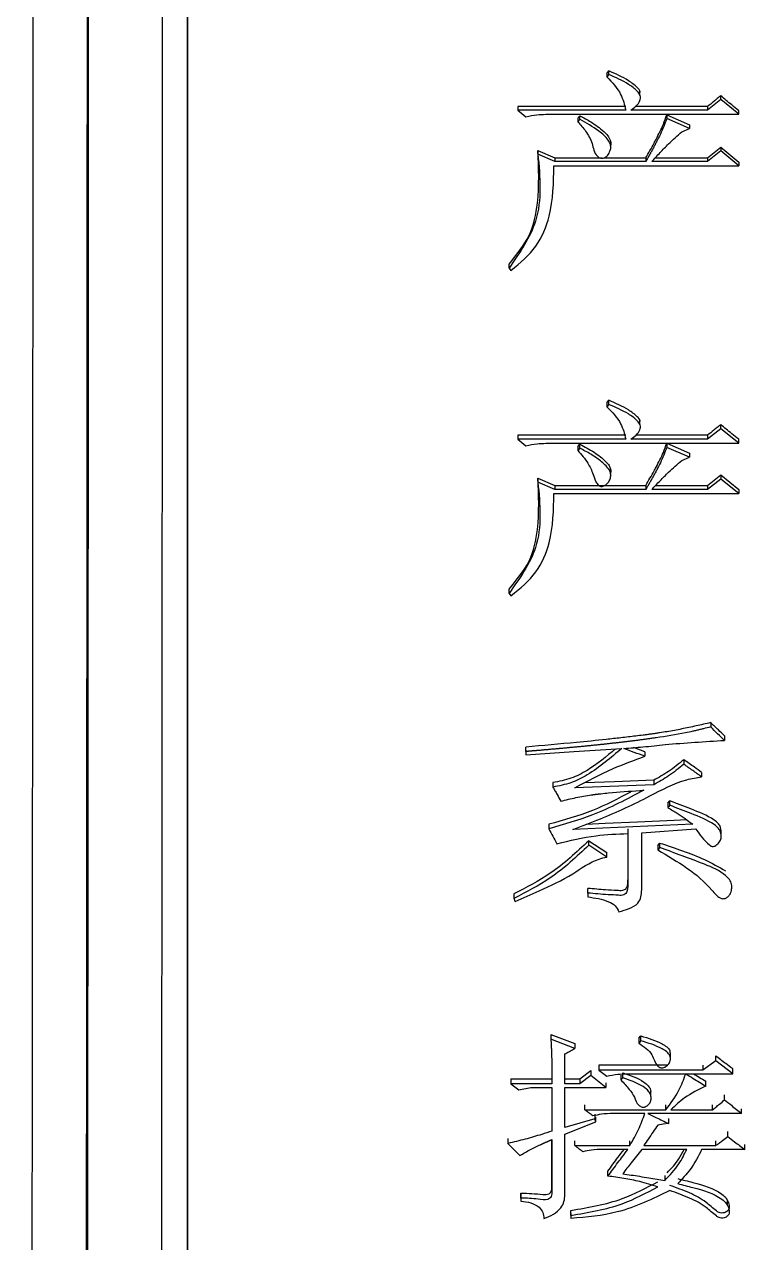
# Model space of a CAD drawing. Header units: millimetres. Extents: x 2126 to 3741, y 477 to 1658.
# Drawn here: x 2347.47 to 2355.27, y 847.13 to 860.33 of the extents above; entities that cross this region are included whole.
import ezdxf

# ---------------------------------------------------------------- set-up
doc = ezdxf.new("R2010")
doc.units = ezdxf.units.MM

msp = doc.modelspace()

# ---------------------------------------------------------------- linework, layer by layer
at = {"color": 7, "linetype": 'Continuous', "lineweight": 25}
for p, q in [((2353.779, 859.804), (2353.8, 859.831)), ((2353.779, 859.804), (2353.779, 859.766)), ((2353.8, 859.793), (2353.779, 859.766)), ((2353.8, 859.793), (2353.8, 859.831)), ((2354.137, 859.569), (2354.137, 859.608)), ((2355.012, 859.522), (2354.871, 859.405)), ((2355.012, 859.522), (2355.012, 859.561)), ((2355.207, 859.36), (2355.012, 859.522)), ((2352.816, 859.444), (2352.816, 859.405)), ((2353.984, 859.444), (2352.816, 859.444)), ((2352.816, 859.405), (2352.902, 859.333)), ((2353.984, 859.405), (2352.816, 859.405)), ((2353.119, 859.36), (2355.207, 859.36)), ((2354.871, 859.405), (2354.038, 859.405)), ((2354.871, 859.444), (2354.087, 859.444)), ((2354.428, 859.354), (2354.428, 859.315)), ((2354.428, 859.354), (2354.676, 859.247)), ((2354.871, 859.444), (2354.871, 859.405)), ((2355.207, 859.36), (2355.207, 859.399)), ((2353.465, 859.318), (2353.465, 859.279)), ((2353.487, 859.306), (2353.487, 859.345)), ((2354.676, 859.207), (2354.428, 859.315)), ((2354.676, 859.247), (2354.676, 859.207)), ((2354.59, 859.171), (2354.676, 859.207)), ((2353.032, 858.968), (2353.032, 858.928)), ((2353.032, 858.968), (2353.216, 858.888)), ((2353.819, 859.027), (2353.819, 859.067)), ((2354.871, 858.888), (2355.012, 859.004)), ((2355.012, 858.964), (2354.871, 858.848)), ((2355.012, 859.004), (2355.012, 858.964)), ((2355.012, 859.004), (2355.207, 858.843)), ((2355.207, 858.803), (2355.012, 858.964)), ((2353.216, 858.848), (2353.032, 858.928)), ((2353.216, 858.888), (2353.216, 858.848)), ((2353.216, 858.888), (2353.728, 858.888)), ((2354.201, 858.848), (2353.216, 858.848)), ((2353.749, 858.888), (2354.201, 858.888)), ((2354.201, 858.888), (2354.201, 858.848)), ((2354.871, 858.848), (2354.265, 858.848)), ((2354.303, 858.888), (2354.871, 858.888)), ((2354.871, 858.888), (2354.871, 858.848)), ((2355.207, 858.843), (2355.207, 858.803)), ((2353.205, 858.803), (2355.207, 858.803)), ((2352.719, 857.694), (2352.719, 857.736)), ((2352.719, 857.694), (2352.74, 857.668)), ((2353.779, 856.234), (2353.8, 856.261)), ((2353.779, 856.234), (2353.779, 856.191)), ((2353.8, 856.217), (2353.779, 856.191)), ((2353.8, 856.217), (2353.8, 856.261)), ((2354.137, 855.999), (2354.137, 856.043)), ((2355.012, 855.953), (2354.871, 855.839)), ((2355.012, 855.953), (2355.012, 855.997)), ((2355.207, 855.795), (2355.012, 855.953)), ((2352.816, 855.883), (2352.816, 855.839)), ((2353.984, 855.883), (2352.816, 855.883)), ((2352.816, 855.839), (2352.902, 855.768)), ((2353.984, 855.839), (2352.816, 855.839)), ((2353.119, 855.795), (2355.207, 855.795)), ((2353.465, 855.76), (2353.487, 855.786)), ((2354.871, 855.839), (2354.038, 855.839)), ((2354.871, 855.883), (2354.095, 855.883)), ((2354.428, 855.795), (2354.428, 855.751)), ((2354.428, 855.795), (2354.676, 855.689)), ((2354.871, 855.883), (2354.871, 855.839)), ((2355.207, 855.795), (2355.207, 855.839)), ((2353.487, 855.742), (2353.465, 855.716)), ((2354.676, 855.645), (2354.428, 855.751)), ((2354.676, 855.689), (2354.676, 855.645)), ((2353.818, 855.475), (2353.818, 855.52)), ((2354.59, 855.61), (2354.676, 855.645)), ((2353.032, 855.418), (2353.032, 855.373)), ((2353.032, 855.418), (2353.216, 855.339)), ((2354.871, 855.339), (2355.012, 855.453)), ((2355.012, 855.408), (2354.871, 855.294)), ((2355.012, 855.453), (2355.012, 855.408)), ((2355.012, 855.453), (2355.207, 855.295)), ((2355.207, 855.251), (2355.012, 855.408)), ((2353.216, 855.294), (2353.032, 855.373)), ((2353.216, 855.339), (2353.216, 855.294)), ((2353.216, 855.339), (2354.201, 855.339)), ((2354.201, 855.294), (2353.216, 855.294)), ((2354.201, 855.339), (2354.201, 855.294)), ((2354.871, 855.294), (2354.265, 855.294)), ((2354.308, 855.339), (2354.871, 855.339)), ((2354.871, 855.339), (2354.871, 855.294)), ((2355.207, 855.295), (2355.207, 855.251)), ((2353.205, 855.251), (2355.207, 855.251)), ((2352.719, 854.169), (2352.719, 854.215)), ((2352.719, 854.169), (2352.74, 854.143)), ((2354.904, 852.768), (2354.904, 852.721)), ((2355.055, 852.623), (2355.055, 852.575)), ((2352.902, 852.454), (2352.902, 852.503)), ((2352.902, 852.469), (2352.902, 852.503)), ((2352.902, 852.469), (2352.902, 852.42)), ((2354.19, 852.451), (2354.19, 852.403)), ((2354.612, 852.366), (2354.612, 852.317)), ((2354.806, 852.229), (2354.806, 852.18)), ((2353.195, 852.118), (2353.195, 852.069)), ((2354.287, 852.095), (2353.433, 852.061)), ((2354.287, 852.144), (2354.287, 852.095)), ((2354.439, 851.896), (2354.46, 851.922)), ((2354.439, 851.896), (2354.439, 851.847)), ((2354.46, 851.873), (2354.46, 851.922)), ((2353.151, 851.667), (2353.151, 851.617)), ((2354.006, 851.616), (2354.006, 851.098)), ((2354.006, 851.566), (2354.006, 851.048)), ((2354.157, 851.575), (2354.741, 851.617)), ((2354.157, 850.955), (2354.157, 851.575)), ((2355.016, 851.553), (2355.016, 851.603)), ((2353.584, 851.439), (2353.584, 851.488)), ((2353.584, 851.488), (2353.778, 851.361)), ((2353.778, 851.311), (2353.584, 851.439)), ((2354.33, 851.437), (2354.352, 851.463)), ((2354.33, 851.437), (2354.33, 851.388)), ((2354.352, 851.413), (2354.352, 851.463)), ((2353.778, 851.311), (2353.778, 851.361)), ((2354.352, 851.413), (2354.33, 851.388)), ((2354.006, 851.098), (2354.006, 851.048)), ((2352.773, 850.912), (2352.773, 850.862)), ((2353.573, 850.921), (2353.573, 850.972)), ((2353.573, 850.929), (2353.573, 850.972)), ((2353.573, 850.929), (2353.573, 850.879)), ((2353.173, 849.389), (2353.173, 849.337)), ((2353.173, 849.389), (2353.433, 849.289)), ((2353.433, 849.237), (2353.173, 849.337)), ((2354.125, 849.347), (2354.147, 849.372)), ((2354.125, 849.347), (2354.125, 849.295)), ((2354.147, 849.32), (2354.125, 849.295)), ((2353.433, 849.289), (2353.433, 849.237)), ((2354.468, 849.136), (2354.468, 849.189)), ((2353.324, 848.854), (2353.324, 849.178)), ((2353.692, 849.056), (2353.692, 849.003)), ((2354.438, 849.056), (2353.692, 849.056)), ((2354.958, 849.103), (2354.817, 849.003)), ((2354.817, 849.056), (2354.817, 849.003)), ((2354.958, 849.103), (2354.958, 849.156)), ((2355.142, 848.962), (2354.958, 849.103)), ((2353.487, 848.907), (2353.606, 848.998)), ((2353.606, 848.945), (2353.487, 848.854)), ((2353.606, 848.998), (2353.606, 848.945)), ((2353.768, 848.812), (2353.606, 848.945)), ((2353.692, 849.003), (2353.779, 848.937)), ((2354.817, 849.003), (2353.692, 849.003)), ((2353.93, 848.948), (2353.93, 848.895)), ((2353.995, 848.962), (2354.633, 848.962)), ((2354.633, 848.962), (2355.142, 848.962)), ((2355.142, 848.962), (2355.142, 849.015)), ((2352.74, 848.907), (2353.184, 848.907)), ((2352.74, 848.854), (2352.827, 848.788)), ((2353.184, 848.854), (2352.74, 848.854)), ((2352.827, 848.788), (2352.957, 848.812)), ((2352.957, 848.812), (2353.184, 848.812)), ((2353.184, 848.812), (2353.184, 848.34)), ((2353.324, 848.907), (2353.487, 848.907)), ((2353.487, 848.854), (2353.324, 848.854)), ((2353.324, 848.812), (2353.768, 848.812)), ((2353.324, 848.382), (2353.324, 848.812)), ((2353.487, 848.907), (2353.487, 848.854)), ((2353.768, 848.865), (2353.768, 848.812)), ((2354.85, 848.829), (2354.85, 848.882)), ((2354.257, 848.718), (2354.257, 848.771)), ((2355.055, 848.68), (2355.055, 848.733)), ((2353.541, 848.572), (2353.541, 848.625)), ((2353.541, 848.572), (2354.417, 848.572)), ((2353.649, 848.526), (2353.649, 848.473)), ((2354.19, 848.531), (2353.844, 848.531)), ((2355.239, 848.531), (2354.222, 848.531)), ((2354.417, 848.572), (2354.417, 848.625)), ((2354.471, 848.572), (2354.925, 848.572)), ((2354.925, 848.572), (2354.925, 848.625)), ((2355.239, 848.531), (2355.239, 848.584)), ((2353.184, 848.394), (2353.184, 848.34)), ((2353.649, 848.473), (2353.324, 848.382)), ((2353.324, 848.307), (2353.66, 848.44)), ((2353.66, 848.44), (2353.649, 848.473)), ((2353.66, 848.44), (2353.66, 848.493)), ((2354.449, 848.423), (2354.449, 848.477)), ((2352.708, 848.262), (2352.708, 848.208)), ((2353.324, 847.649), (2353.324, 848.307)), ((2355.088, 848.283), (2355.088, 848.336)), ((2352.708, 848.208), (2352.838, 848.076)), ((2353.184, 848.25), (2353.184, 847.69)), ((2353.184, 847.744), (2353.184, 848.25)), ((2353.433, 848.184), (2353.433, 848.237)), ((2353.433, 848.184), (2354.028, 848.184)), ((2354.006, 848.142), (2353.735, 848.142)), ((2354.028, 848.184), (2354.028, 848.237)), ((2354.644, 848.142), (2354.157, 848.142)), ((2354.179, 848.184), (2354.958, 848.184)), ((2355.272, 848.142), (2354.806, 848.142)), ((2354.958, 848.184), (2354.958, 848.237)), ((2355.272, 848.142), (2355.272, 848.196)), ((2353.79, 847.854), (2353.79, 847.908)), ((2353.184, 847.744), (2353.184, 847.689)), ((2354.406, 847.859), (2354.406, 847.805)), ((2352.848, 847.616), (2352.848, 847.67)), ((2352.848, 847.638), (2352.848, 847.583)), ((2352.848, 847.616), (2352.848, 847.583)), ((2353.389, 847.428), (2353.389, 847.482)), ((2355.086, 847.534), (2355.086, 847.589)), ((2353.389, 847.45), (2353.389, 847.395)), ((2353.389, 847.427), (2353.389, 847.395))]:
    msp.add_line(p, q, dxfattribs=at)
at = {"color": 7, "linetype": 'Continuous', "lineweight": 25, "flags": 128}
for points in [[(2353.465, 859.318), (2353.47, 859.325), (2353.476, 859.332), (2353.487, 859.345)], [(2353.487, 859.306), (2353.481, 859.299), (2353.473, 859.289), (2353.465, 859.279)], [(2353.487, 855.742), (2353.487, 855.758), (2353.487, 855.772), (2353.487, 855.786)], [(2353.465, 855.76), (2353.465, 855.743), (2353.465, 855.729), (2353.465, 855.716)], [(2352.902, 852.42), (2353.422, 852.454), (2353.941, 852.489)], [(2354.19, 852.451), (2354.097, 852.486), (2354.069, 852.497)], [(2354.287, 852.144), (2353.86, 852.127), (2353.538, 852.114)], [(2354.46, 851.873), (2354.449, 851.86), (2354.439, 851.847)], [(2354.644, 851.715), (2354.509, 851.709), (2354.11, 851.69), (2353.761, 851.674), (2353.554, 851.665)], [(2354.709, 851.668), (2354.06, 851.639), (2353.411, 851.609)], [(2354.147, 849.32), (2354.147, 849.34), (2354.147, 849.356), (2354.147, 849.372)], [(2353.952, 848.92), (2353.941, 848.908), (2353.93, 848.895)], [(2353.952, 848.92), (2353.952, 848.94), (2353.952, 848.956), (2353.952, 848.973)], [(2352.74, 848.907), (2352.74, 848.894), (2352.74, 848.88), (2352.74, 848.854)], [(2354.449, 848.423), (2354.39, 848.415), (2354.33, 848.406)]]:
    msp.add_lwpolyline(points, dxfattribs=at)
at = {"color": 7, "linetype": 'Continuous', "lineweight": 25}
for points, knots in [([(2347.566, 903.27), (2347.567, 900.245), (2347.569, 894.209), (2347.569, 885.056), (2347.568, 876.014), (2347.565, 867.186), (2347.56, 858.694), (2347.555, 851.85), (2347.55, 846.393), (2347.545, 842.04), (2347.539, 837.582), (2347.533, 833.103), (2347.526, 828.969), (2347.518, 825.229), (2347.51, 821.911), (2347.501, 818.876), (2347.491, 816.223), (2347.48, 813.988), (2347.473, 813.01), (2347.469, 812.511)], [0, 0, 0, 0, 0.074691, 0.149062, 0.223115, 0.296848, 0.370262, 0.443356, 0.483243, 0.526636, 0.573536, 0.623941, 0.677851, 0.725458, 0.775499, 0.827974, 0.882883, 0.940225, 1, 1, 1, 1]), ([(2348.074, 813.254), (2348.078, 813.979), (2348.087, 815.429), (2348.1, 819.219), (2348.112, 824.117), (2348.123, 830.158), (2348.133, 837.206), (2348.141, 845.149), (2348.148, 853.849), (2348.153, 863.155), (2348.156, 871.597), (2348.157, 878.877), (2348.157, 882.881), (2348.158, 884.883)], [0, 0, 0, 0, 0.0981345, 0.196269, 0.2944034, 0.3925379, 0.4906723, 0.5888066, 0.686941, 0.7850753, 0.8832097, 0.9416048, 1, 1, 1, 1]), ([(2348.088, 813.791), (2348.091, 814.291), (2348.097, 815.277), (2348.107, 817.557), (2348.115, 820.318), (2348.123, 823.546), (2348.131, 827.157), (2348.138, 831.703), (2348.146, 837.306), (2348.153, 844.025), (2348.159, 850.928), (2348.164, 857.857), (2348.167, 864.681), (2348.169, 871.291), (2348.17, 877.601), (2348.171, 882.105), (2348.171, 884.488), (2348.171, 884.883)], [0, 0, 0, 0, 0.07139, 0.140843, 0.208359, 0.273937, 0.337578, 0.399281, 0.488173, 0.572709, 0.652888, 0.72871, 0.800173, 0.867277, 0.930021, 0.988406, 1, 1, 1, 1]), ([(2348.969, 884.883), (2348.969, 883.61), (2348.969, 881.284), (2348.968, 877.921), (2348.968, 874.788), (2348.967, 871.671), (2348.966, 868.578), (2348.965, 865.512), (2348.964, 862.481), (2348.962, 858.227), (2348.958, 852.686), (2348.953, 845.942), (2348.947, 839.215), (2348.939, 833.494), (2348.932, 828.773), (2348.924, 824.97), (2348.916, 821.536), (2348.907, 818.578), (2348.897, 816.125), (2348.89, 815.079), (2348.887, 814.547)], [0, 0, 0, 0, 0.037781, 0.069081, 0.100468, 0.131943, 0.163506, 0.195157, 0.226895, 0.258722, 0.330934, 0.408983, 0.49287, 0.582593, 0.645672, 0.711347, 0.779618, 0.850484, 0.923944, 1, 1, 1, 1]), ([(2349.237, 836.694), (2349.237, 837.431), (2349.237, 839.085), (2349.237, 842.935), (2349.237, 847.175), (2349.237, 852.775), (2349.237, 858.627), (2349.237, 864.759), (2349.237, 871.154), (2349.237, 875.148), (2349.237, 877.852)], [0, 0, 0, 0, 0.0675233, 0.1515081, 0.3196482, 0.4036328, 0.5717715, 0.7399066, 0.8238912, 1, 1, 1, 1]), ([(2349.237, 877.744), (2349.237, 877.097), (2349.237, 873.862), (2349.237, 868.11), (2349.237, 861.911), (2349.237, 855.901), (2349.237, 851.262), (2349.237, 845.724), (2349.237, 841.516), (2349.237, 836.582), (2349.237, 831.984), (2349.237, 827.889), (2349.238, 824.207), (2349.238, 821.599), (2349.238, 818.789), (2349.238, 816.918), (2349.238, 814.89), (2349.238, 814.134), (2349.238, 813.605)], [0, 0, 0, 0, 0.020124, 0.100733, 0.181328, 0.221587, 0.302184, 0.342442, 0.423039, 0.463298, 0.543894, 0.624491, 0.664749, 0.745346, 0.785604, 0.8662, 0.906458, 1, 1, 1, 1]), ([(2353.779, 859.766), (2353.836, 859.706), (2353.937, 859.6), (2353.97, 859.464), (2353.984, 859.405)], [0, 0, 0, 0, 0.5653913, 1, 1, 1, 1]), ([(2354.139, 859.6), (2354.139, 859.601), (2354.137, 859.62), (2354.094, 859.668), (2353.985, 859.749), (2353.874, 859.798), (2353.8, 859.831)], [0, 0, 0, 0, 0.0072694, 0.1468887, 0.4373793, 1, 1, 1, 1]), ([(2354.038, 859.405), (2354.058, 859.42), (2354.098, 859.448), (2354.135, 859.495), (2354.144, 859.536), (2354.139, 859.573), (2354.097, 859.629), (2353.983, 859.709), (2353.873, 859.76), (2353.8, 859.793)], [0, 0, 0, 0, 0.120783, 0.237942, 0.284243, 0.33082, 0.424981, 0.62081, 1, 1, 1, 1]), ([(2355.012, 859.561), (2354.999, 859.551), (2354.974, 859.53), (2354.927, 859.491), (2354.893, 859.462), (2354.871, 859.444)], [0, 0, 0, 0, 0.2664015, 0.5328029, 1, 1, 1, 1]), ([(2355.207, 859.399), (2355.182, 859.42), (2355.137, 859.457), (2355.072, 859.511), (2355.032, 859.545), (2355.012, 859.561)], [0, 0, 0, 0, 0.384798, 0.692399, 1, 1, 1, 1]), ([(2352.902, 859.333), (2352.942, 859.342), (2353.013, 859.358), (2353.086, 859.359), (2353.119, 859.36)], [0, 0, 0, 0, 0.558835, 1, 1, 1, 1]), ([(2354.201, 858.888), (2354.231, 858.941), (2354.269, 859.007), (2354.333, 859.129), (2354.385, 859.229), (2354.416, 859.32), (2354.428, 859.354)], [0, 0, 0, 0, 0.352069, 0.440085, 0.792293, 1, 1, 1, 1]), ([(2353.465, 859.279), (2353.494, 859.246), (2353.558, 859.174), (2353.627, 859.049), (2353.641, 858.935), (2353.693, 858.891), (2353.715, 858.883), (2353.738, 858.883), (2353.761, 858.891), (2353.787, 858.914), (2353.808, 858.948), (2353.824, 858.99), (2353.819, 859.036), (2353.783, 859.106), (2353.669, 859.202), (2353.558, 859.267), (2353.487, 859.306), (2353.487, 859.306)], [0, 0, 0, 0, 0.117809, 0.254848, 0.391031, 0.410857, 0.430654, 0.450876, 0.468611, 0.491916, 0.540003, 0.576761, 0.613939, 0.66464, 0.78945, 0.997759, 1, 1, 1, 1]), ([(2353.487, 859.345), (2353.526, 859.324), (2353.618, 859.274), (2353.718, 859.2), (2353.791, 859.13), (2353.816, 859.082), (2353.825, 859.045), (2353.82, 859.028), (2353.818, 859.024)], [0, 0, 0, 0, 0.274296, 0.631438, 0.760854, 0.891795, 0.971189, 1, 1, 1, 1]), ([(2354.428, 859.315), (2354.406, 859.258), (2354.375, 859.172), (2354.331, 859.087), (2354.313, 859.053), (2354.306, 859.039), (2354.299, 859.026), (2354.293, 859.014), (2354.288, 859.006), (2354.285, 858.999), (2354.281, 858.992), (2354.278, 858.985), (2354.274, 858.979), (2354.269, 858.97), (2354.266, 858.964), (2354.262, 858.957), (2354.258, 858.95), (2354.254, 858.944), (2354.25, 858.935), (2354.246, 858.929), (2354.241, 858.92), (2354.238, 858.914), (2354.234, 858.907), (2354.23, 858.9), (2354.226, 858.894), (2354.222, 858.885), (2354.218, 858.879), (2354.213, 858.87), (2354.21, 858.864), (2354.205, 858.855), (2354.202, 858.851), (2354.201, 858.848)], [0, 0, 0, 0, 0.353012, 0.528911, 0.550896, 0.572881, 0.61685, 0.638835, 0.649827, 0.671812, 0.682805, 0.693797, 0.715782, 0.726774, 0.748759, 0.759751, 0.770744, 0.792728, 0.803721, 0.825705, 0.836698, 0.858683, 0.869675, 0.880667, 0.902652, 0.913644, 0.935629, 0.946622, 0.968606, 0.979599, 1, 1, 1, 1]), ([(2354.265, 858.848), (2354.295, 858.88), (2354.355, 858.945), (2354.461, 859.055), (2354.542, 859.128), (2354.59, 859.171)], [0, 0, 0, 0, 0.28957, 0.579171, 1, 1, 1, 1]), ([(2352.719, 857.736), (2352.8, 857.836), (2352.962, 858.033), (2353.053, 858.468), (2353.04, 858.779), (2353.032, 858.968)], [0, 0, 0, 0, 0.284866, 0.563033, 1, 1, 1, 1]), ([(2353.032, 858.928), (2353.055, 858.679), (2353.095, 858.232), (2352.834, 857.859), (2352.719, 857.694)], [0, 0, 0, 0, 0.55707, 1, 1, 1, 1]), ([(2352.74, 857.668), (2352.839, 857.75), (2353.033, 857.912), (2353.196, 858.319), (2353.202, 858.62), (2353.205, 858.803)], [0, 0, 0, 0, 0.2878172, 0.565935, 1, 1, 1, 1]), ([(2353.779, 856.191), (2353.836, 856.133), (2353.937, 856.03), (2353.97, 855.897), (2353.984, 855.839)], [0, 0, 0, 0, 0.565391, 1, 1, 1, 1]), ([(2354.139, 856.034), (2354.139, 856.035), (2354.137, 856.054), (2354.094, 856.101), (2353.985, 856.18), (2353.874, 856.229), (2353.8, 856.261)], [0, 0, 0, 0, 0.007364, 0.146944, 0.437347, 1, 1, 1, 1]), ([(2354.038, 855.839), (2354.058, 855.853), (2354.098, 855.881), (2354.135, 855.927), (2354.144, 855.967), (2354.139, 856.003), (2354.097, 856.058), (2353.983, 856.136), (2353.873, 856.185), (2353.8, 856.217)], [0, 0, 0, 0, 0.120818, 0.238007, 0.284295, 0.33086, 0.424999, 0.620775, 1, 1, 1, 1]), ([(2355.012, 855.997), (2354.999, 855.987), (2354.974, 855.966), (2354.927, 855.928), (2354.893, 855.9), (2354.871, 855.883)], [0, 0, 0, 0, 0.266401, 0.532803, 1, 1, 1, 1]), ([(2355.207, 855.839), (2355.182, 855.859), (2355.137, 855.895), (2355.072, 855.948), (2355.032, 855.981), (2355.012, 855.997)], [0, 0, 0, 0, 0.384798, 0.692399, 1, 1, 1, 1]), ([(2352.902, 855.768), (2352.942, 855.777), (2353.013, 855.793), (2353.087, 855.794), (2353.119, 855.795)], [0, 0, 0, 0, 0.558835, 1, 1, 1, 1]), ([(2353.487, 855.786), (2353.539, 855.758), (2353.641, 855.703), (2353.746, 855.622), (2353.803, 855.557), (2353.821, 855.516), (2353.824, 855.486), (2353.819, 855.471), (2353.818, 855.469)], [0, 0, 0, 0, 0.360577, 0.697912, 0.810602, 0.899188, 0.988121, 1, 1, 1, 1]), ([(2354.201, 855.339), (2354.231, 855.391), (2354.269, 855.456), (2354.333, 855.575), (2354.385, 855.672), (2354.416, 855.762), (2354.428, 855.795)], [0, 0, 0, 0, 0.352069, 0.440085, 0.792293, 1, 1, 1, 1]), ([(2353.465, 855.716), (2353.504, 855.672), (2353.573, 855.594), (2353.627, 855.474), (2353.651, 855.389), (2353.68, 855.347), (2353.7, 855.332), (2353.714, 855.327), (2353.73, 855.327), (2353.751, 855.334), (2353.779, 855.353), (2353.808, 855.386), (2353.822, 855.43), (2353.822, 855.475), (2353.787, 855.539), (2353.712, 855.606), (2353.604, 855.68), (2353.526, 855.721), (2353.487, 855.742)], [0, 0, 0, 0, 0.156027, 0.282026, 0.363634, 0.404884, 0.41922, 0.430594, 0.442017, 0.458331, 0.488158, 0.530974, 0.573109, 0.616801, 0.655305, 0.770242, 0.882988, 1, 1, 1, 1]), ([(2354.428, 855.751), (2354.406, 855.695), (2354.375, 855.611), (2354.331, 855.528), (2354.314, 855.495), (2354.306, 855.482), (2354.299, 855.468), (2354.293, 855.457), (2354.288, 855.449), (2354.285, 855.442), (2354.281, 855.436), (2354.278, 855.429), (2354.274, 855.422), (2354.269, 855.414), (2354.266, 855.408), (2354.262, 855.401), (2354.258, 855.395), (2354.255, 855.388), (2354.25, 855.38), (2354.246, 855.373), (2354.241, 855.365), (2354.238, 855.359), (2354.234, 855.352), (2354.23, 855.346), (2354.226, 855.339), (2354.222, 855.331), (2354.218, 855.325), (2354.213, 855.316), (2354.21, 855.31), (2354.205, 855.302), (2354.202, 855.297), (2354.201, 855.294)], [0, 0, 0, 0, 0.353012, 0.528911, 0.550896, 0.572881, 0.61685, 0.638835, 0.649827, 0.671812, 0.682805, 0.693797, 0.715782, 0.726774, 0.748759, 0.759751, 0.770744, 0.792728, 0.803721, 0.825706, 0.836698, 0.858683, 0.869675, 0.880667, 0.902652, 0.913645, 0.935629, 0.946622, 0.968606, 0.979599, 1, 1, 1, 1]), ([(2354.265, 855.294), (2354.295, 855.326), (2354.355, 855.389), (2354.461, 855.497), (2354.542, 855.568), (2354.59, 855.61)], [0, 0, 0, 0, 0.28957, 0.579171, 1, 1, 1, 1]), ([(2352.719, 854.215), (2352.8, 854.312), (2352.962, 854.505), (2353.053, 854.93), (2353.04, 855.233), (2353.032, 855.418)], [0, 0, 0, 0, 0.284866, 0.563033, 1, 1, 1, 1]), ([(2353.032, 855.373), (2353.055, 855.13), (2353.095, 854.694), (2352.834, 854.33), (2352.719, 854.169)], [0, 0, 0, 0, 0.55707, 1, 1, 1, 1]), ([(2352.74, 854.143), (2352.839, 854.223), (2353.033, 854.381), (2353.196, 854.778), (2353.202, 855.072), (2353.205, 855.251)], [0, 0, 0, 0, 0.287817, 0.565935, 1, 1, 1, 1]), ([(2354.904, 852.768), (2354.852, 852.756), (2354.747, 852.732), (2354.616, 852.704), (2354.485, 852.678), (2354.399, 852.664), (2354.325, 852.653), (2354.299, 852.649), (2354.265, 852.644), (2354.232, 852.64), (2354.199, 852.635), (2354.152, 852.629), (2354.065, 852.619), (2353.932, 852.603), (2353.718, 852.579), (2353.375, 852.545), (2353.085, 852.519), (2352.902, 852.503)], [0, 0, 0, 0, 0.079845, 0.159695, 0.199619, 0.27948, 0.28946, 0.309422, 0.319402, 0.339364, 0.359325, 0.369306, 0.409228, 0.489074, 0.56892, 0.728614, 1, 1, 1, 1]), ([(2355.055, 852.623), (2355.032, 852.645), (2354.996, 852.68), (2354.945, 852.728), (2354.918, 852.755), (2354.904, 852.768)], [0, 0, 0, 0, 0.449138, 0.724569, 1, 1, 1, 1]), ([(2354.904, 852.721), (2354.878, 852.714), (2354.839, 852.705), (2354.793, 852.694), (2354.761, 852.686), (2354.735, 852.68), (2354.689, 852.669), (2354.551, 852.64), (2354.405, 852.617), (2354.272, 852.598), (2354.232, 852.592), (2354.199, 852.587), (2354.165, 852.583), (2354.139, 852.579), (2354.105, 852.575), (2354.079, 852.572), (2354.045, 852.567), (2354.019, 852.564), (2353.985, 852.56), (2353.952, 852.556), (2353.918, 852.552), (2353.885, 852.548), (2353.858, 852.545), (2353.825, 852.542), (2353.798, 852.539), (2353.765, 852.535), (2353.731, 852.531), (2353.698, 852.528), (2353.664, 852.524), (2353.637, 852.522), (2353.604, 852.518), (2353.577, 852.516), (2353.544, 852.512), (2353.51, 852.509), (2353.477, 852.506), (2353.443, 852.503), (2353.416, 852.5), (2353.383, 852.497), (2353.356, 852.494), (2353.322, 852.491), (2353.295, 852.489), (2353.272, 852.487), (2353.255, 852.485), (2353.238, 852.484), (2353.222, 852.482), (2353.205, 852.481), (2353.192, 852.48), (2353.175, 852.478), (2353.161, 852.477), (2353.145, 852.475), (2353.128, 852.474), (2353.111, 852.473), (2353.094, 852.471), (2353.081, 852.47), (2353.064, 852.468), (2353.051, 852.467), (2353.037, 852.466), (2353.027, 852.465), (2353.017, 852.464), (2353.009, 852.464), (2353, 852.463), (2352.992, 852.462), (2352.984, 852.461), (2352.975, 852.461), (2352.968, 852.46), (2352.96, 852.459), (2352.953, 852.459), (2352.945, 852.458), (2352.937, 852.457), (2352.928, 852.457), (2352.92, 852.456), (2352.912, 852.455), (2352.906, 852.455), (2352.902, 852.454)], [0, 0, 0, 0, 0.039919, 0.059879, 0.069858, 0.089818, 0.099798, 0.139719, 0.299508, 0.319468, 0.339427, 0.359387, 0.369367, 0.389326, 0.399306, 0.419265, 0.429245, 0.449205, 0.459184, 0.479144, 0.499103, 0.509083, 0.529043, 0.539022, 0.558982, 0.568962, 0.588921, 0.608881, 0.61886, 0.63882, 0.648799, 0.668759, 0.678739, 0.698698, 0.718658, 0.728637, 0.748597, 0.758577, 0.778536, 0.788516, 0.808475, 0.818455, 0.823445, 0.833425, 0.843404, 0.848394, 0.858374, 0.863364, 0.873344, 0.878333, 0.888313, 0.898293, 0.903283, 0.913263, 0.918252, 0.928232, 0.933222, 0.938212, 0.943202, 0.948192, 0.950687, 0.955676, 0.960666, 0.963161, 0.968151, 0.970646, 0.975636, 0.978131, 0.983121, 0.988111, 0.990605, 0.995303, 1, 1, 1, 1]), ([(2355.055, 852.575), (2355.03, 852.599), (2354.979, 852.648), (2354.929, 852.696), (2354.904, 852.721)], [0, 0, 0, 0, 0.5, 1, 1, 1, 1]), ([(2353.941, 852.489), (2353.822, 852.387), (2353.655, 852.243), (2353.393, 852.108), (2353.261, 852.082), (2353.195, 852.069)], [0, 0, 0, 0, 0.5523735, 0.7751101, 1, 1, 1, 1]), ([(2353.872, 852.484), (2353.774, 852.401), (2353.629, 852.277), (2353.393, 852.157), (2353.261, 852.131), (2353.195, 852.118)], [0, 0, 0, 0, 0.5014879, 0.7495189, 1, 1, 1, 1]), ([(2353.963, 852.489), (2354.032, 852.494), (2354.181, 852.504), (2354.544, 852.546), (2354.84, 852.562), (2355.055, 852.575)], [0, 0, 0, 0, 0.189811, 0.410522, 1, 1, 1, 1]), ([(2354.19, 852.403), (2354.152, 852.417), (2354.076, 852.446), (2354, 852.474), (2353.963, 852.489)], [0, 0, 0, 0, 0.5, 1, 1, 1, 1]), ([(2352.902, 852.454), (2352.902, 852.451), (2352.902, 852.444), (2352.902, 852.435), (2352.902, 852.428), (2352.902, 852.423), (2352.902, 852.42)], [0, 0, 0, 0, 0.34, 0.56, 0.78, 1, 1, 1, 1]), ([(2353.433, 852.061), (2353.568, 852.134), (2353.811, 852.264), (2354.074, 852.361), (2354.19, 852.403)], [0, 0, 0, 0, 0.5589855, 1, 1, 1, 1]), ([(2354.612, 852.366), (2354.558, 852.322), (2354.458, 852.239), (2354.341, 852.174), (2354.287, 852.144)], [0, 0, 0, 0, 0.534152, 1, 1, 1, 1]), ([(2354.806, 852.229), (2354.78, 852.248), (2354.734, 852.28), (2354.67, 852.325), (2354.631, 852.352), (2354.612, 852.366)], [0, 0, 0, 0, 0.404436, 0.702218, 1, 1, 1, 1]), ([(2354.612, 852.317), (2354.558, 852.273), (2354.458, 852.19), (2354.341, 852.125), (2354.287, 852.095)], [0, 0, 0, 0, 0.534115, 1, 1, 1, 1]), ([(2354.806, 852.18), (2354.774, 852.203), (2354.709, 852.249), (2354.644, 852.295), (2354.612, 852.317)], [0, 0, 0, 0, 0.5, 1, 1, 1, 1]), ([(2353.411, 851.609), (2353.511, 851.647), (2353.796, 851.756), (2354.202, 851.942), (2354.55, 852.139), (2354.752, 852.172), (2354.806, 852.18)], [0, 0, 0, 0, 0.210989, 0.603931, 0.893482, 1, 1, 1, 1]), ([(2354.179, 852.035), (2353.997, 851.939), (2353.672, 851.766), (2353.311, 851.663), (2353.151, 851.617)], [0, 0, 0, 0, 0.5582866, 1, 1, 1, 1]), ([(2354.036, 852.015), (2353.901, 851.944), (2353.621, 851.798), (2353.311, 851.711), (2353.151, 851.667)], [0, 0, 0, 0, 0.48415, 1, 1, 1, 1]), ([(2353.195, 852.069), (2353.202, 852.056), (2353.217, 852.03), (2353.246, 851.979), (2353.267, 851.94), (2353.281, 851.916)], [0, 0, 0, 0, 0.257188, 0.514375, 1, 1, 1, 1]), ([(2353.281, 851.916), (2353.335, 851.93), (2353.416, 851.951), (2353.527, 851.971), (2353.586, 851.981), (2353.62, 851.986), (2353.629, 851.987), (2353.638, 851.988), (2353.647, 851.989), (2353.657, 851.991), (2353.667, 851.992), (2353.678, 851.993), (2353.687, 851.995), (2353.699, 851.996), (2353.735, 852), (2353.882, 852.016), (2354.038, 852.026), (2354.165, 852.034), (2354.179, 852.035)], [0, 0, 0, 0, 0.185843, 0.278745, 0.371654, 0.383266, 0.394877, 0.400683, 0.412294, 0.423905, 0.435517, 0.447128, 0.458739, 0.464545, 0.487768, 0.580663, 0.952366, 1, 1, 1, 1]), ([(2354.439, 851.847), (2354.473, 851.827), (2354.538, 851.79), (2354.626, 851.728), (2354.681, 851.688), (2354.709, 851.668)], [0, 0, 0, 0, 0.367027, 0.683421, 1, 1, 1, 1]), ([(2355.014, 851.603), (2355.013, 851.612), (2355.012, 851.636), (2354.988, 851.677), (2354.886, 851.756), (2354.699, 851.828), (2354.536, 851.892), (2354.46, 851.922)], [0, 0, 0, 0, 0.046767, 0.120081, 0.219008, 0.636057, 1, 1, 1, 1]), ([(2354.741, 851.617), (2354.785, 851.555), (2354.833, 851.488), (2354.903, 851.431), (2354.918, 851.425), (2354.933, 851.425), (2354.952, 851.431), (2354.978, 851.449), (2355.007, 851.481), (2355.021, 851.529), (2355.015, 851.578), (2354.989, 851.627), (2354.887, 851.706), (2354.7, 851.778), (2354.537, 851.842), (2354.46, 851.873)], [0, 0, 0, 0, 0.213502, 0.231462, 0.243028, 0.25469, 0.268683, 0.294821, 0.340397, 0.384399, 0.438731, 0.48193, 0.539954, 0.7829, 1, 1, 1, 1]), ([(2353.238, 851.456), (2353.378, 851.489), (2353.63, 851.55), (2353.891, 851.561), (2354.006, 851.566)], [0, 0, 0, 0, 0.557505, 1, 1, 1, 1]), ([(2353.584, 851.488), (2353.451, 851.364), (2353.21, 851.139), (2352.908, 850.982), (2352.773, 850.912)], [0, 0, 0, 0, 0.554524, 1, 1, 1, 1]), ([(2353.584, 851.439), (2353.451, 851.314), (2353.21, 851.089), (2352.908, 850.932), (2352.773, 850.862)], [0, 0, 0, 0, 0.554583, 1, 1, 1, 1]), ([(2354.352, 851.463), (2354.517, 851.409), (2354.767, 851.329), (2354.99, 851.204), (2355.066, 851.161)], [0, 0, 0, 0, 0.6614004, 1, 1, 1, 1]), ([(2352.784, 850.828), (2352.871, 850.867), (2353.084, 850.96), (2353.393, 851.105), (2353.612, 851.272), (2353.75, 851.305), (2353.778, 851.311)], [0, 0, 0, 0, 0.257127, 0.627551, 0.922763, 1, 1, 1, 1]), ([(2354.33, 851.388), (2354.546, 851.262), (2354.799, 851.115), (2354.972, 850.883), (2355.021, 850.861), (2355.037, 850.859), (2355.053, 850.861), (2355.074, 850.868), (2355.096, 850.884), (2355.12, 850.916), (2355.134, 850.961), (2355.133, 851.017), (2355.109, 851.069), (2355.022, 851.158), (2354.756, 851.268), (2354.513, 851.355), (2354.352, 851.413)], [0, 0, 0, 0, 0.369973, 0.433396, 0.441379, 0.448953, 0.456564, 0.46449, 0.480827, 0.49655, 0.526966, 0.55702, 0.587567, 0.618801, 0.747888, 1, 1, 1, 1]), ([(2354.002, 851.063), (2354.003, 851.037), (2354.005, 851.003), (2353.985, 850.967), (2353.968, 850.954), (2353.946, 850.946), (2353.919, 850.946), (2353.858, 850.95), (2353.742, 850.956), (2353.637, 850.966), (2353.573, 850.972)], [0, 0, 0, 0, 0.169449, 0.212676, 0.256423, 0.294115, 0.346559, 0.405106, 0.639507, 1, 1, 1, 1]), ([(2354.006, 851.048), (2354.008, 851.01), (2354.01, 850.965), (2353.985, 850.916), (2353.963, 850.9), (2353.935, 850.894), (2353.878, 850.899), (2353.757, 850.903), (2353.646, 850.914), (2353.573, 850.921)], [0, 0, 0, 0, 0.223755, 0.270136, 0.317505, 0.366522, 0.417299, 0.617412, 1, 1, 1, 1]), ([(2353.573, 850.921), (2353.573, 850.916), (2353.573, 850.909), (2353.573, 850.898), (2353.573, 850.888), (2353.573, 850.882), (2353.573, 850.879)], [0, 0, 0, 0, 0.34, 0.56, 0.78, 1, 1, 1, 1]), ([(2353.909, 850.718), (2353.946, 850.729), (2354.02, 850.75), (2354.118, 850.799), (2354.153, 850.881), (2354.156, 850.93), (2354.157, 850.955)], [0, 0, 0, 0, 0.2925856, 0.5760087, 0.7889893, 1, 1, 1, 1]), ([(2352.773, 850.862), (2352.774, 850.859), (2352.776, 850.852), (2352.779, 850.841), (2352.782, 850.832), (2352.784, 850.828)], [0, 0, 0, 0, 0.253292, 0.6266174, 1, 1, 1, 1]), ([(2353.573, 850.879), (2353.65, 850.868), (2353.756, 850.853), (2353.875, 850.788), (2353.897, 850.741), (2353.909, 850.718)], [0, 0, 0, 0, 0.572733, 0.791395, 1, 1, 1, 1]), ([(2353.173, 849.337), (2353.173, 849.334), (2353.173, 849.327), (2353.174, 849.318), (2353.174, 849.309), (2353.175, 849.301), (2353.175, 849.293), (2353.175, 849.287), (2353.176, 849.279), (2353.176, 849.272), (2353.177, 849.263), (2353.177, 849.255), (2353.177, 849.247), (2353.177, 849.241), (2353.178, 849.233), (2353.178, 849.227), (2353.178, 849.219), (2353.179, 849.212), (2353.179, 849.202), (2353.179, 849.195), (2353.18, 849.187), (2353.18, 849.181), (2353.18, 849.173), (2353.18, 849.165), (2353.181, 849.158), (2353.181, 849.15), (2353.181, 849.142), (2353.181, 849.134), (2353.182, 849.127), (2353.182, 849.121), (2353.182, 849.113), (2353.182, 849.105), (2353.182, 849.097), (2353.182, 849.09), (2353.182, 849.082), (2353.183, 849.074), (2353.183, 849.067), (2353.183, 849.06), (2353.183, 849.053), (2353.183, 849.045), (2353.183, 849.037), (2353.183, 849.03), (2353.183, 849.022), (2353.183, 849.014), (2353.183, 849.006), (2353.183, 848.999), (2353.183, 848.991), (2353.184, 848.983), (2353.184, 848.977), (2353.184, 848.969), (2353.184, 848.962), (2353.184, 848.954), (2353.184, 848.946), (2353.184, 848.939), (2353.184, 848.931), (2353.184, 848.923), (2353.184, 848.917), (2353.184, 848.909), (2353.184, 848.902), (2353.184, 848.894), (2353.184, 848.886), (2353.184, 848.879), (2353.184, 848.871), (2353.184, 848.863), (2353.184, 848.858), (2353.184, 848.854)], [0, 0, 0, 0, 0.019168, 0.038335, 0.057502, 0.07667, 0.086254, 0.105421, 0.115005, 0.134172, 0.15334, 0.172507, 0.182091, 0.201259, 0.210842, 0.23001, 0.239594, 0.258761, 0.277929, 0.297096, 0.30668, 0.325847, 0.335431, 0.354599, 0.373766, 0.38335, 0.402517, 0.421685, 0.431268, 0.450436, 0.46002, 0.479187, 0.498355, 0.507938, 0.527106, 0.546273, 0.555857, 0.575025, 0.584608, 0.603776, 0.622943, 0.632527, 0.651695, 0.670862, 0.680446, 0.699613, 0.718781, 0.728365, 0.747532, 0.757116, 0.776283, 0.795451, 0.805034, 0.824202, 0.843369, 0.852953, 0.872121, 0.881704, 0.900872, 0.920039, 0.929623, 0.948791, 0.967958, 0.977542, 1, 1, 1, 1]), ([(2354.125, 849.295), (2354.181, 849.257), (2354.279, 849.191), (2354.298, 849.075), (2354.342, 849.036), (2354.355, 849.028), (2354.371, 849.026), (2354.393, 849.028), (2354.419, 849.038), (2354.449, 849.064), (2354.47, 849.105), (2354.468, 849.159), (2354.429, 849.203), (2354.326, 849.265), (2354.226, 849.296), (2354.147, 849.32)], [0, 0, 0, 0, 0.207477, 0.366822, 0.383118, 0.39879, 0.41441, 0.430881, 0.46509, 0.497024, 0.558703, 0.619218, 0.681584, 0.746434, 1, 1, 1, 1]), ([(2354.147, 849.372), (2354.227, 849.348), (2354.327, 849.318), (2354.428, 849.256), (2354.464, 849.221), (2354.463, 849.196), (2354.463, 849.189)], [0, 0, 0, 0, 0.625775, 0.785774, 0.939583, 1, 1, 1, 1]), ([(2353.324, 849.178), (2353.338, 849.186), (2353.364, 849.199), (2353.4, 849.219), (2353.422, 849.231), (2353.433, 849.237)], [0, 0, 0, 0, 0.39045, 0.695224, 1, 1, 1, 1]), ([(2355.142, 849.015), (2355.117, 849.034), (2355.074, 849.067), (2355.012, 849.114), (2354.976, 849.142), (2354.958, 849.156)], [0, 0, 0, 0, 0.407433, 0.703716, 1, 1, 1, 1]), ([(2353.779, 848.937), (2353.818, 848.945), (2353.89, 848.96), (2353.963, 848.961), (2353.995, 848.962)], [0, 0, 0, 0, 0.558836, 1, 1, 1, 1]), ([(2353.93, 848.895), (2353.962, 848.862), (2354.018, 848.804), (2354.082, 848.712), (2354.101, 848.639), (2354.142, 848.609), (2354.16, 848.602), (2354.179, 848.6), (2354.198, 848.605), (2354.221, 848.618), (2354.245, 848.643), (2354.26, 848.679), (2354.259, 848.719), (2354.243, 848.761), (2354.202, 848.808), (2354.103, 848.865), (2354.012, 848.898), (2353.952, 848.92)], [0, 0, 0, 0, 0.148754, 0.260728, 0.372296, 0.394322, 0.416456, 0.432197, 0.447933, 0.473769, 0.515229, 0.556405, 0.603707, 0.651901, 0.70837, 0.805731, 1, 1, 1, 1]), ([(2353.952, 848.973), (2354.033, 848.946), (2354.134, 848.911), (2354.227, 848.836), (2354.253, 848.798), (2354.254, 848.776), (2354.254, 848.771)], [0, 0, 0, 0, 0.6392681, 0.8011578, 0.9582099, 1, 1, 1, 1]), ([(2354.417, 848.572), (2354.469, 848.641), (2354.562, 848.763), (2354.611, 848.901), (2354.633, 848.962)], [0, 0, 0, 0, 0.564258, 1, 1, 1, 1]), ([(2354.633, 848.962), (2354.66, 848.945), (2354.71, 848.915), (2354.782, 848.87), (2354.827, 848.843), (2354.85, 848.829)], [0, 0, 0, 0, 0.377948, 0.688974, 1, 1, 1, 1]), ([(2354.719, 848.962), (2354.74, 848.949), (2354.784, 848.922), (2354.827, 848.896), (2354.85, 848.882)], [0, 0, 0, 0, 0.483308, 1, 1, 1, 1]), ([(2354.85, 848.829), (2354.77, 848.79), (2354.629, 848.719), (2354.519, 848.617), (2354.471, 848.572)], [0, 0, 0, 0, 0.562196, 1, 1, 1, 1]), ([(2354.925, 848.572), (2354.937, 848.582), (2354.961, 848.602), (2355.005, 848.638), (2355.036, 848.664), (2355.055, 848.68)], [0, 0, 0, 0, 0.277776, 0.555554, 1, 1, 1, 1]), ([(2355.055, 848.68), (2355.079, 848.66), (2355.122, 848.625), (2355.184, 848.576), (2355.221, 848.546), (2355.239, 848.531)], [0, 0, 0, 0, 0.396526, 0.698263, 1, 1, 1, 1]), ([(2353.627, 848.506), (2353.615, 848.515), (2353.594, 848.531), (2353.565, 848.553), (2353.549, 848.566), (2353.541, 848.572)], [0, 0, 0, 0, 0.428361, 0.714181, 1, 1, 1, 1]), ([(2353.844, 848.531), (2353.803, 848.53), (2353.729, 848.528), (2353.658, 848.512), (2353.627, 848.506)], [0, 0, 0, 0, 0.561072, 1, 1, 1, 1]), ([(2354.028, 848.184), (2354.044, 848.212), (2354.078, 848.27), (2354.138, 848.385), (2354.169, 848.473), (2354.19, 848.531)], [0, 0, 0, 0, 0.259479, 0.519027, 1, 1, 1, 1]), ([(2354.222, 848.531), (2354.252, 848.517), (2354.304, 848.492), (2354.38, 848.456), (2354.426, 848.434), (2354.449, 848.423)], [0, 0, 0, 0, 0.387874, 0.693937, 1, 1, 1, 1]), ([(2354.33, 848.406), (2354.314, 848.382), (2354.28, 848.332), (2354.23, 848.258), (2354.196, 848.208), (2354.179, 848.184)], [0, 0, 0, 0, 0.331513, 0.665756, 1, 1, 1, 1]), ([(2353.184, 848.34), (2353.147, 848.329), (2353.051, 848.298), (2352.893, 848.251), (2352.77, 848.223), (2352.708, 848.208)], [0, 0, 0, 0, 0.234581, 0.616855, 1, 1, 1, 1]), ([(2354.958, 848.184), (2354.97, 848.193), (2354.995, 848.212), (2355.039, 848.245), (2355.069, 848.269), (2355.088, 848.283)], [0, 0, 0, 0, 0.288433, 0.576865, 1, 1, 1, 1]), ([(2355.088, 848.283), (2355.113, 848.264), (2355.156, 848.231), (2355.217, 848.184), (2355.253, 848.156), (2355.272, 848.142)], [0, 0, 0, 0, 0.407195, 0.703597, 1, 1, 1, 1]), ([(2352.838, 848.076), (2352.875, 848.099), (2352.931, 848.132), (2353, 848.166), (2353.035, 848.183), (2353.051, 848.19), (2353.06, 848.194), (2353.065, 848.197), (2353.071, 848.2), (2353.076, 848.202), (2353.082, 848.205), (2353.087, 848.207), (2353.093, 848.209), (2353.098, 848.212), (2353.103, 848.214), (2353.109, 848.217), (2353.114, 848.219), (2353.12, 848.222), (2353.125, 848.224), (2353.132, 848.227), (2353.137, 848.229), (2353.143, 848.232), (2353.148, 848.234), (2353.154, 848.237), (2353.16, 848.239), (2353.166, 848.242), (2353.171, 848.244), (2353.177, 848.247), (2353.181, 848.248), (2353.184, 848.25)], [0, 0, 0, 0, 0.340494, 0.510588, 0.595628, 0.638147, 0.648777, 0.670037, 0.680666, 0.701926, 0.712556, 0.733815, 0.744445, 0.755075, 0.776334, 0.786964, 0.808224, 0.818854, 0.840113, 0.850743, 0.872003, 0.882632, 0.903892, 0.914522, 0.935781, 0.946411, 0.967671, 0.9783, 1, 1, 1, 1]), ([(2353.519, 848.118), (2353.507, 848.127), (2353.486, 848.143), (2353.457, 848.165), (2353.441, 848.177), (2353.433, 848.184)], [0, 0, 0, 0, 0.428361, 0.714181, 1, 1, 1, 1]), ([(2353.735, 848.142), (2353.694, 848.141), (2353.621, 848.14), (2353.55, 848.124), (2353.519, 848.118)], [0, 0, 0, 0, 0.5610721, 1, 1, 1, 1]), ([(2353.79, 847.854), (2353.826, 847.902), (2353.88, 847.975), (2353.952, 848.071), (2353.988, 848.118), (2354.006, 848.142)], [0, 0, 0, 0, 0.503826, 0.751913, 1, 1, 1, 1]), ([(2353.79, 847.908), (2353.826, 847.957), (2353.885, 848.035), (2353.943, 848.113), (2353.965, 848.142)], [0, 0, 0, 0, 0.620419, 1, 1, 1, 1]), ([(2354.157, 848.142), (2354.138, 848.119), (2354.1, 848.071), (2354.03, 847.983), (2353.982, 847.919), (2353.952, 847.879)], [0, 0, 0, 0, 0.273449, 0.546904, 1, 1, 1, 1]), ([(2354.406, 847.805), (2354.461, 847.863), (2354.559, 847.966), (2354.618, 848.089), (2354.644, 848.142)], [0, 0, 0, 0, 0.563785, 1, 1, 1, 1]), ([(2354.431, 847.888), (2354.477, 847.937), (2354.553, 848.015), (2354.598, 848.107), (2354.615, 848.142)], [0, 0, 0, 0, 0.623667, 1, 1, 1, 1]), ([(2354.806, 848.142), (2354.769, 848.068), (2354.701, 847.935), (2354.594, 847.822), (2354.547, 847.772)], [0, 0, 0, 0, 0.556253, 1, 1, 1, 1]), ([(2353.952, 847.879), (2354.012, 847.87), (2354.106, 847.856), (2354.229, 847.835), (2354.32, 847.82), (2354.378, 847.81), (2354.406, 847.805)], [0, 0, 0, 0, 0.3974374, 0.6170172, 0.8157107, 1, 1, 1, 1]), ([(2352.848, 847.67), (2352.927, 847.667), (2353.018, 847.662), (2353.12, 847.652), (2353.154, 847.659), (2353.184, 847.692), (2353.184, 847.723), (2353.184, 847.744)], [0, 0, 0, 0, 0.575027, 0.661027, 0.741894, 0.819512, 1, 1, 1, 1]), ([(2353.389, 847.482), (2353.58, 847.514), (2353.917, 847.57), (2354.205, 847.726), (2354.33, 847.793)], [0, 0, 0, 0, 0.56483, 1, 1, 1, 1]), ([(2353.389, 847.428), (2353.58, 847.459), (2353.917, 847.516), (2354.205, 847.671), (2354.33, 847.739)], [0, 0, 0, 0, 0.564773, 1, 1, 1, 1]), ([(2354.33, 847.739), (2354.266, 847.758), (2354.145, 847.794), (2353.964, 847.83), (2353.848, 847.846), (2353.79, 847.854)], [0, 0, 0, 0, 0.368096, 0.683267, 1, 1, 1, 1]), ([(2354.547, 847.826), (2354.601, 847.813), (2354.766, 847.772), (2354.961, 847.716), (2355.078, 847.613), (2355.1, 847.561), (2355.106, 847.52), (2355.101, 847.495), (2355.089, 847.477), (2355.071, 847.464), (2355.048, 847.455), (2355.021, 847.452), (2354.991, 847.459), (2354.933, 847.498), (2354.846, 847.586), (2354.671, 847.678), (2354.532, 847.727), (2354.46, 847.753)], [0, 0, 0, 0, 0.113914, 0.343514, 0.39365, 0.444093, 0.471622, 0.490424, 0.505143, 0.519852, 0.535775, 0.554403, 0.572991, 0.596467, 0.700314, 0.843728, 1, 1, 1, 1]), ([(2354.547, 847.772), (2354.601, 847.758), (2354.766, 847.717), (2354.961, 847.661), (2355.078, 847.558), (2355.1, 847.506), (2355.106, 847.466), (2355.101, 847.44), (2355.089, 847.422), (2355.071, 847.409), (2355.048, 847.4), (2355.021, 847.397), (2354.991, 847.404), (2354.933, 847.443), (2354.846, 847.531), (2354.671, 847.623), (2354.532, 847.672), (2354.46, 847.698)], [0, 0, 0, 0, 0.113866, 0.34337, 0.39359, 0.444116, 0.471653, 0.490478, 0.50521, 0.519932, 0.535866, 0.554481, 0.573032, 0.596509, 0.70042, 0.843829, 1, 1, 1, 1]), ([(2353.184, 847.69), (2353.183, 847.671), (2353.183, 847.644), (2353.164, 847.612), (2353.116, 847.589), (2353.005, 847.611), (2352.91, 847.614), (2352.848, 847.616)], [0, 0, 0, 0, 0.163972, 0.228894, 0.296062, 0.547773, 1, 1, 1, 1]), ([(2352.848, 847.67), (2352.848, 847.664), (2352.848, 847.653), (2352.848, 847.643), (2352.848, 847.638)], [0, 0, 0, 0, 0.56, 1, 1, 1, 1]), ([(2353.097, 847.395), (2353.133, 847.408), (2353.204, 847.435), (2353.28, 847.501), (2353.319, 847.576), (2353.323, 847.625), (2353.324, 847.649)], [0, 0, 0, 0, 0.291064, 0.572494, 0.787521, 1, 1, 1, 1]), ([(2354.46, 847.698), (2354.276, 847.607), (2353.943, 847.442), (2353.56, 847.409), (2353.389, 847.395)], [0, 0, 0, 0, 0.554855, 1, 1, 1, 1]), ([(2352.848, 847.583), (2352.884, 847.578), (2352.955, 847.569), (2353.044, 847.526), (2353.091, 847.461), (2353.095, 847.417), (2353.097, 847.395)], [0, 0, 0, 0, 0.292624, 0.57669, 0.790427, 1, 1, 1, 1])]:
    msp.add_open_spline(points, degree=3, knots=knots, dxfattribs=at)
msp.add_open_spline([(2353.151, 851.617), (2353.166, 851.59), (2353.195, 851.536), (2353.223, 851.483), (2353.238, 851.456)], degree=3, dxfattribs=at)

doc.saveas('drawing.dxf')
